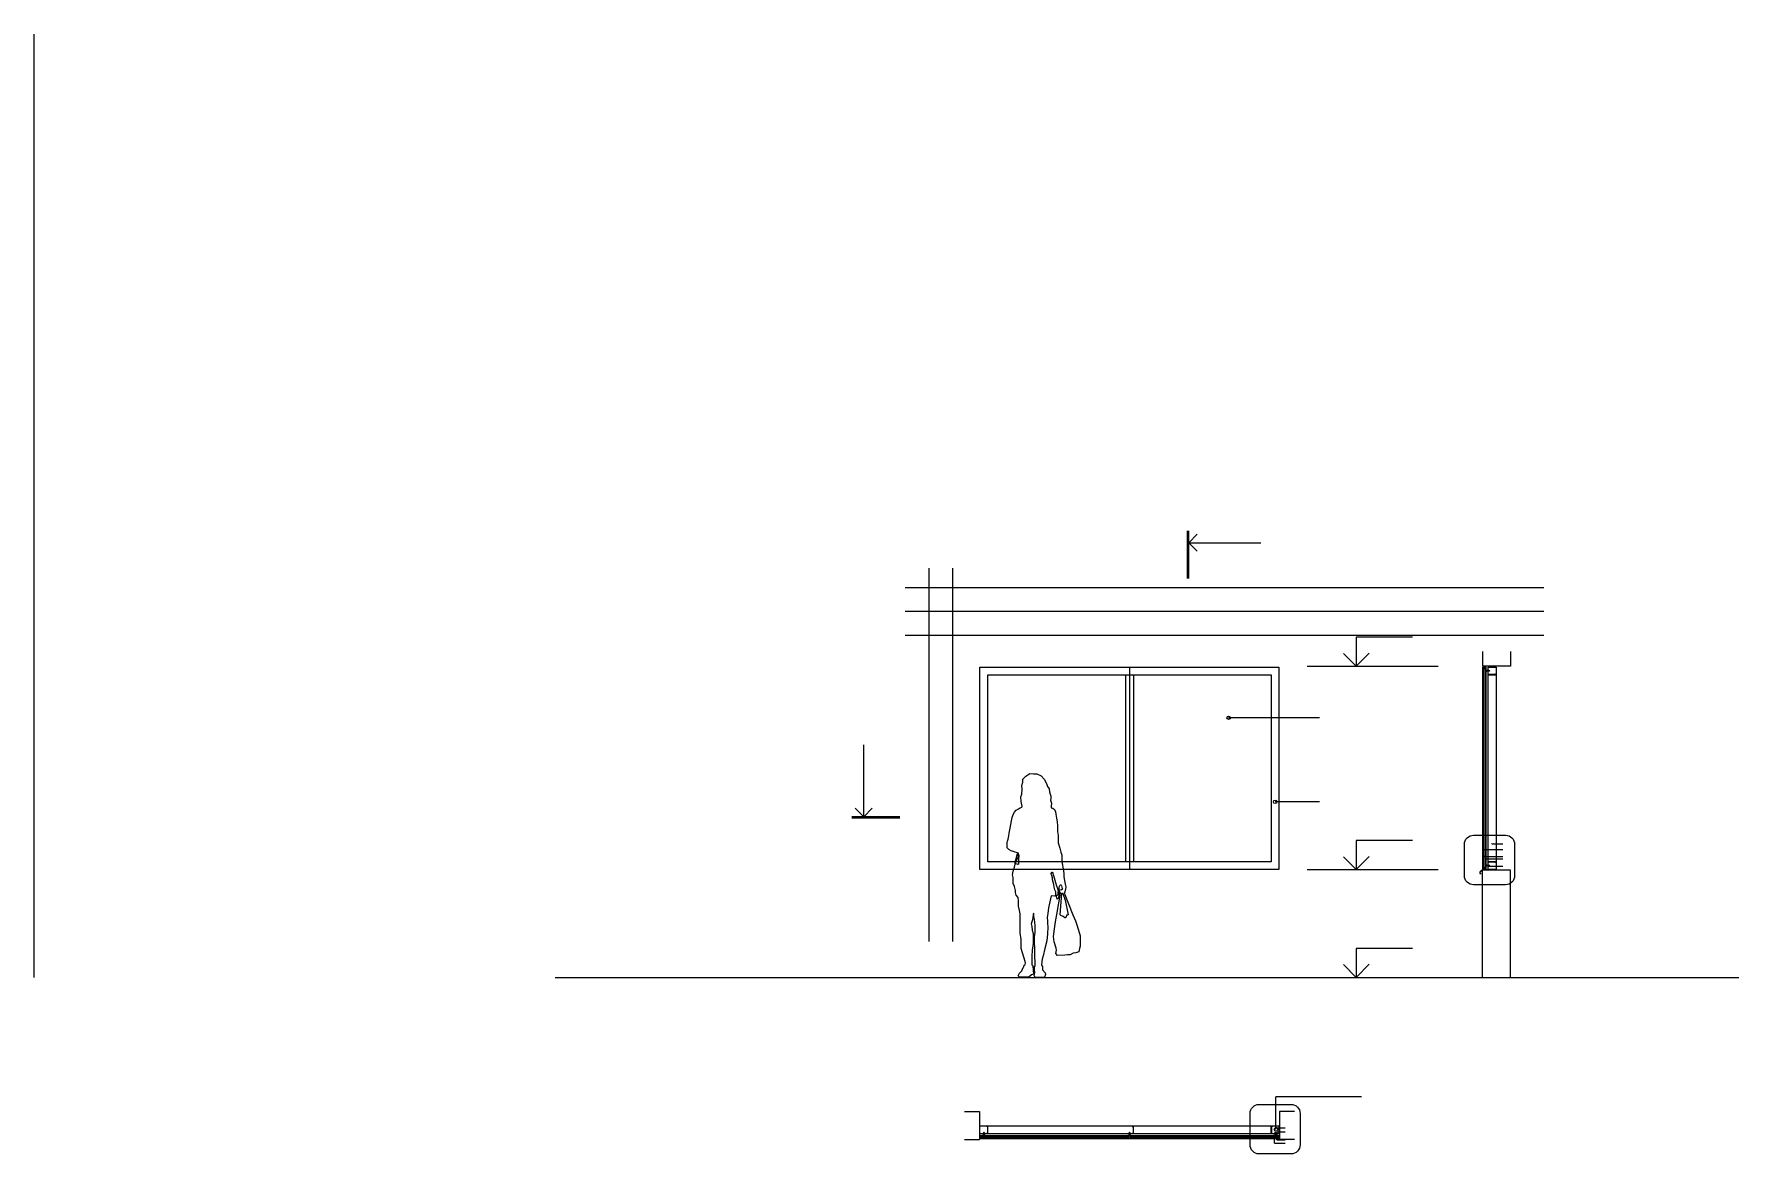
# Model space of a CAD drawing. Header units: metres. Extents: x 83.2 to 97.4, y -25.9 to -16.5.
import ezdxf

# ---------------------------------------------------------------- set-up
doc = ezdxf.new("R2010")
doc.units = ezdxf.units.M
for name, color, linetype in [('0-cortes', 7, 'Continuous'), ('0-COTAS REF', 7, 'Continuous'), ('0-TEXTO', 7, 'Continuous'), ('0-TEXTO DETALLE', 7, 'Continuous'), ('0-VENTANAS', 7, 'Continuous')]:
    doc.layers.add(name, color=color, linetype=linetype)

msp = doc.modelspace()

# ---------------------------------------------------------------- linework, layer by layer
msp.add_line((83.224, -24.421), (83.224, -16.548))
at = {"color": 4}
for p, q in [((95.308, -21.701), (95.308, -21.825)), ((95.543, -21.701), (95.543, -21.825)), ((95.543, -21.825), (95.308, -21.825)), ((95.543, -23.526), (95.308, -23.526)), ((95.308, -24.421), (95.308, -23.526)), ((95.543, -24.421), (95.543, -23.526)), ((87.573, -24.421), (97.449, -24.421)), ((90.986, -25.54), (91.111, -25.54)), ((91.111, -25.54), (91.111, -25.774)), ((93.616, -25.54), (93.616, -25.774)), ((93.741, -25.54), (93.616, -25.54)), ((90.986, -25.774), (91.111, -25.774)), ((93.741, -25.774), (93.616, -25.774))]:
    msp.add_line(p, q, dxfattribs=at)
at = {"color": 8}
for p, q in [((93.846, -21.824), (94.939, -21.824)), ((95.322, -21.838), (95.321, -21.838)), ((95.321, -21.843), (95.333, -21.843)), ((95.332, -21.838), (95.333, -21.838)), ((95.339, -21.842), (95.341, -21.842)), ((95.339, -21.883), (95.341, -21.883)), ((95.346, -21.855), (95.346, -21.855)), ((95.346, -21.871), (95.346, -21.871)), ((95.339, -23.468), (95.341, -23.468)), ((93.846, -23.521), (94.939, -23.521)), ((95.321, -23.508), (95.333, -23.508)), ((95.322, -23.513), (95.321, -23.513)), ((95.332, -23.513), (95.333, -23.513)), ((95.339, -23.509), (95.341, -23.509)), ((95.346, -23.48), (95.346, -23.48)), ((95.346, -23.496), (95.346, -23.496)), ((91.128, -25.743), (91.128, -25.742)), ((91.141, -25.737), (91.141, -25.736)), ((91.157, -25.737), (91.157, -25.736)), ((91.169, -25.743), (91.169, -25.742)), ((92.343, -25.743), (92.343, -25.742)), ((92.345, -25.742), (92.345, -25.743)), ((92.356, -25.737), (92.356, -25.736)), ((92.372, -25.737), (92.372, -25.736)), ((92.382, -25.742), (92.382, -25.743)), ((92.384, -25.743), (92.384, -25.742)), ((93.571, -25.737), (93.571, -25.736)), ((93.587, -25.737), (93.587, -25.736)), ((91.124, -25.75), (91.124, -25.749)), ((91.124, -25.76), (91.124, -25.761)), ((91.129, -25.761), (91.129, -25.749)), ((92.345, -25.761), (92.345, -25.749)), ((92.35, -25.75), (92.35, -25.749)), ((92.35, -25.76), (92.35, -25.761)), ((92.378, -25.75), (92.378, -25.749)), ((92.378, -25.76), (92.378, -25.761)), ((92.383, -25.749), (92.383, -25.761)), ((93.599, -25.761), (93.599, -25.749)), ((93.604, -25.75), (93.604, -25.749)), ((93.604, -25.76), (93.604, -25.761))]:
    msp.add_line(p, q, dxfattribs=at)
at = {"color": 11}
for p, q in [((95.313, -23.52), (95.313, -21.831)), ((95.313, -21.831), (95.314, -21.831)), ((95.317, -21.831), (95.314, -21.831)), ((95.317, -23.52), (95.317, -21.831)), ((95.317, -21.831), (95.317, -21.831)), ((95.317, -21.831), (95.318, -21.831)), ((95.321, -21.831), (95.318, -21.831)), ((95.321, -23.52), (95.321, -21.831)), ((95.321, -21.831), (95.321, -21.831)), ((95.321, -21.831), (95.321, -21.831)), ((95.321, -21.831), (95.321, -21.831)), ((95.333, -23.52), (95.333, -21.831)), ((95.333, -21.831), (95.334, -21.831)), ((95.333, -21.831), (95.334, -21.831)), ((95.333, -21.831), (95.334, -21.831)), ((95.336, -21.831), (95.334, -21.831)), ((95.336, -23.52), (95.336, -21.831)), ((95.336, -21.831), (95.336, -21.831)), ((95.336, -21.831), (95.337, -21.831)), ((95.339, -21.831), (95.337, -21.831)), ((95.339, -23.52), (95.339, -21.831)), ((95.339, -21.831), (95.339, -21.831)), ((95.308, -23.523), (95.287, -23.544)), ((95.287, -23.544), (95.287, -23.554)), ((95.287, -23.554), (95.297, -23.554)), ((95.308, -23.524), (95.288, -23.545)), ((95.288, -23.545), (95.288, -23.553)), ((95.288, -23.553), (95.297, -23.553)), ((95.297, -23.554), (95.297, -23.553)), ((95.389, -23.523), (95.308, -23.523)), ((95.389, -23.524), (95.308, -23.524)), ((95.313, -23.52), (95.314, -23.521)), ((95.317, -23.521), (95.314, -23.521)), ((95.317, -23.52), (95.317, -23.521)), ((95.317, -23.52), (95.318, -23.521)), ((95.321, -23.521), (95.318, -23.521)), ((95.321, -23.52), (95.321, -23.521)), ((95.321, -23.52), (95.321, -23.521)), ((95.321, -23.52), (95.321, -23.521)), ((95.333, -23.52), (95.334, -23.521)), ((95.333, -23.52), (95.334, -23.521)), ((95.333, -23.52), (95.334, -23.521)), ((95.336, -23.521), (95.334, -23.521)), ((95.336, -23.52), (95.336, -23.521)), ((95.336, -23.52), (95.337, -23.521)), ((95.339, -23.521), (95.337, -23.521)), ((95.339, -23.52), (95.339, -23.521)), ((95.389, -23.523), (95.389, -23.524)), ((91.117, -25.743), (91.116, -25.744)), ((91.116, -25.744), (91.116, -25.746)), ((91.117, -25.746), (91.116, -25.747)), ((91.117, -25.746), (91.116, -25.746)), ((91.116, -25.747), (91.116, -25.749)), ((92.357, -25.743), (91.117, -25.743)), ((92.357, -25.746), (91.117, -25.746)), ((92.357, -25.743), (92.357, -25.744)), ((92.357, -25.744), (92.357, -25.746)), ((92.357, -25.746), (92.357, -25.747)), ((92.357, -25.746), (92.357, -25.746)), ((92.357, -25.747), (92.357, -25.749)), ((92.371, -25.743), (92.37, -25.744)), ((92.37, -25.744), (92.37, -25.746)), ((92.371, -25.746), (92.37, -25.747)), ((92.371, -25.746), (92.37, -25.746)), ((92.37, -25.747), (92.37, -25.749)), ((93.611, -25.743), (92.371, -25.743)), ((93.611, -25.746), (92.371, -25.746)), ((93.611, -25.743), (93.611, -25.744)), ((93.611, -25.744), (93.611, -25.746)), ((93.611, -25.746), (93.611, -25.747)), ((93.611, -25.746), (93.611, -25.746)), ((93.611, -25.747), (93.611, -25.749)), ((91.117, -25.749), (91.116, -25.749)), ((91.117, -25.749), (91.116, -25.749)), ((91.117, -25.749), (91.116, -25.749)), ((91.117, -25.761), (91.116, -25.762)), ((91.117, -25.761), (91.116, -25.762)), ((91.117, -25.761), (91.116, -25.762)), ((91.116, -25.762), (91.116, -25.765)), ((91.117, -25.765), (91.116, -25.766)), ((91.117, -25.765), (91.116, -25.765)), ((91.116, -25.766), (91.116, -25.769)), ((91.117, -25.769), (91.116, -25.769)), ((92.357, -25.749), (91.117, -25.749)), ((92.357, -25.761), (91.117, -25.761)), ((92.357, -25.765), (91.117, -25.765)), ((92.357, -25.769), (91.117, -25.769)), ((92.357, -25.749), (92.357, -25.749)), ((92.357, -25.749), (92.357, -25.749)), ((92.357, -25.749), (92.357, -25.749)), ((92.357, -25.761), (92.357, -25.762)), ((92.357, -25.762), (92.357, -25.765)), ((92.357, -25.765), (92.357, -25.766)), ((92.357, -25.765), (92.357, -25.765)), ((92.357, -25.766), (92.357, -25.769)), ((92.357, -25.769), (92.357, -25.769)), ((92.371, -25.749), (92.37, -25.749)), ((92.371, -25.749), (92.37, -25.749)), ((92.371, -25.761), (92.37, -25.762)), ((92.371, -25.761), (92.37, -25.762)), ((92.37, -25.762), (92.37, -25.765)), ((92.371, -25.765), (92.37, -25.766)), ((92.371, -25.765), (92.37, -25.765)), ((92.37, -25.766), (92.37, -25.769)), ((92.371, -25.769), (92.37, -25.769)), ((93.611, -25.749), (92.371, -25.749)), ((93.611, -25.761), (92.371, -25.761)), ((93.611, -25.765), (92.371, -25.765)), ((93.611, -25.769), (92.371, -25.769)), ((93.611, -25.749), (93.611, -25.749)), ((93.611, -25.749), (93.611, -25.749)), ((93.611, -25.749), (93.611, -25.749)), ((93.611, -25.761), (93.611, -25.762)), ((93.611, -25.761), (93.611, -25.762)), ((93.611, -25.761), (93.611, -25.762)), ((93.611, -25.762), (93.611, -25.765)), ((93.611, -25.765), (93.611, -25.766)), ((93.611, -25.765), (93.611, -25.765)), ((93.611, -25.766), (93.611, -25.769)), ((93.611, -25.769), (93.611, -25.769))]:
    msp.add_line(p, q, dxfattribs=at)
at = {"color": 8, "linetype": 'CONTINUOUS', "ltscale": 100}
for p, q in [((95.317, -23.521), (95.317, -21.831)), ((92.357, -25.766), (91.116, -25.766)), ((93.611, -25.766), (92.37, -25.766))]:
    msp.add_line(p, q, dxfattribs=at)
at = {"color": 251}
for p, q in [((95.344, -21.863), (95.343, -21.863)), ((95.344, -21.863), (95.343, -21.863)), ((95.346, -21.861), (95.344, -21.858)), ((95.344, -21.863), (95.344, -21.863)), ((95.346, -21.865), (95.344, -21.868)), ((95.346, -21.861), (95.346, -21.865)), ((95.366, -21.861), (95.346, -21.861)), ((95.366, -21.865), (95.346, -21.865)), ((95.349, -21.86), (95.347, -21.865)), ((95.351, -21.86), (95.349, -21.865)), ((95.353, -21.86), (95.351, -21.865)), ((95.355, -21.86), (95.353, -21.865)), ((95.357, -21.86), (95.355, -21.865)), ((95.359, -21.86), (95.357, -21.865)), ((95.361, -21.86), (95.359, -21.865)), ((95.363, -21.86), (95.361, -21.865)), ((95.365, -21.86), (95.363, -21.865)), ((95.371, -21.863), (95.366, -21.861)), ((95.371, -21.863), (95.366, -21.865)), ((95.346, -23.486), (95.344, -23.483)), ((95.344, -23.489), (95.344, -23.488)), ((95.344, -23.488), (95.344, -23.488)), ((95.344, -23.489), (95.344, -23.489)), ((95.346, -23.49), (95.344, -23.493)), ((95.346, -23.49), (95.346, -23.486)), ((95.367, -23.486), (95.346, -23.486)), ((95.367, -23.49), (95.346, -23.49)), ((95.35, -23.491), (95.347, -23.486)), ((95.352, -23.491), (95.349, -23.486)), ((95.354, -23.491), (95.351, -23.486)), ((95.356, -23.491), (95.353, -23.486)), ((95.358, -23.491), (95.355, -23.486)), ((95.36, -23.491), (95.357, -23.486)), ((95.362, -23.491), (95.359, -23.486)), ((95.364, -23.491), (95.361, -23.486)), ((95.366, -23.491), (95.363, -23.486)), ((95.371, -23.488), (95.367, -23.486)), ((95.371, -23.488), (95.367, -23.49)), ((91.147, -25.737), (91.144, -25.739)), ((91.146, -25.717), (91.151, -25.72)), ((91.146, -25.719), (91.151, -25.722)), ((91.146, -25.721), (91.151, -25.724)), ((91.146, -25.723), (91.151, -25.726)), ((91.146, -25.725), (91.151, -25.728)), ((91.146, -25.727), (91.151, -25.73)), ((91.146, -25.729), (91.151, -25.732)), ((91.146, -25.731), (91.151, -25.734)), ((91.146, -25.733), (91.151, -25.736)), ((91.149, -25.712), (91.147, -25.716)), ((91.147, -25.716), (91.147, -25.737)), ((91.147, -25.737), (91.151, -25.737)), ((91.148, -25.739), (91.149, -25.739)), ((91.148, -25.739), (91.148, -25.739)), ((91.149, -25.712), (91.151, -25.716)), ((91.149, -25.739), (91.149, -25.739)), ((91.151, -25.716), (91.151, -25.737)), ((91.151, -25.737), (91.154, -25.739)), ((92.362, -25.737), (92.359, -25.739)), ((92.361, -25.717), (92.366, -25.72)), ((92.361, -25.719), (92.366, -25.722)), ((92.361, -25.721), (92.366, -25.724)), ((92.361, -25.723), (92.366, -25.726)), ((92.361, -25.725), (92.366, -25.728)), ((92.361, -25.727), (92.366, -25.73)), ((92.361, -25.729), (92.366, -25.732)), ((92.361, -25.731), (92.366, -25.734)), ((92.361, -25.733), (92.366, -25.736)), ((92.364, -25.712), (92.362, -25.716)), ((92.362, -25.716), (92.362, -25.737)), ((92.362, -25.737), (92.366, -25.737)), ((92.363, -25.739), (92.364, -25.739)), ((92.363, -25.739), (92.363, -25.739)), ((92.364, -25.712), (92.366, -25.716)), ((92.364, -25.739), (92.364, -25.739)), ((92.366, -25.716), (92.366, -25.737)), ((92.366, -25.737), (92.369, -25.739)), ((93.577, -25.737), (93.574, -25.739)), ((93.581, -25.717), (93.576, -25.72)), ((93.581, -25.719), (93.576, -25.722)), ((93.581, -25.721), (93.576, -25.724)), ((93.581, -25.723), (93.576, -25.726)), ((93.581, -25.725), (93.576, -25.728)), ((93.581, -25.727), (93.576, -25.73)), ((93.581, -25.729), (93.576, -25.732)), ((93.581, -25.731), (93.576, -25.734)), ((93.581, -25.733), (93.576, -25.736)), ((93.579, -25.712), (93.577, -25.716)), ((93.577, -25.716), (93.577, -25.737)), ((93.581, -25.737), (93.577, -25.737)), ((93.579, -25.739), (93.578, -25.739)), ((93.578, -25.739), (93.578, -25.739)), ((93.579, -25.712), (93.581, -25.716)), ((93.579, -25.739), (93.579, -25.739)), ((93.581, -25.716), (93.581, -25.737)), ((93.581, -25.737), (93.584, -25.739))]:
    msp.add_line(p, q, dxfattribs=at)
at = {"color": 8}
for points in [[(94.726, -21.582), (94.255, -21.582), (94.255, -21.824), (94.149, -21.717), (94.255, -21.824), (94.365, -21.714)], [(94.726, -23.279), (94.255, -23.279), (94.255, -23.521), (94.149, -23.415), (94.255, -23.521), (94.365, -23.411)], [(94.726, -24.179), (94.255, -24.179), (94.255, -24.421), (94.149, -24.315), (94.255, -24.421), (94.365, -24.311)]]:
    msp.add_lwpolyline(points, dxfattribs=at)
for points in [[(95.332, -21.843), (95.322, -21.843), (95.322, -21.838), (95.326, -21.835), (95.329, -21.835), (95.332, -21.838)], [(95.332, -21.843), (95.323, -21.843), (95.323, -21.838), (95.326, -21.836), (95.329, -21.836), (95.332, -21.838)], [(95.422, -21.831), (95.422, -23.521), (95.357, -23.521), (95.357, -21.831)], [(95.332, -23.508), (95.322, -23.508), (95.322, -23.513), (95.326, -23.516), (95.329, -23.516), (95.332, -23.513)], [(95.332, -23.508), (95.323, -23.508), (95.323, -23.513), (95.326, -23.515), (95.329, -23.515), (95.332, -23.513)], [(91.116, -25.661), (93.611, -25.661), (93.611, -25.726), (91.116, -25.726)], [(91.129, -25.75), (91.129, -25.76), (91.124, -25.76), (91.121, -25.757), (91.121, -25.754), (91.124, -25.75)], [(91.128, -25.751), (91.128, -25.76), (91.124, -25.76), (91.121, -25.756), (91.121, -25.754), (91.124, -25.751)], [(92.345, -25.75), (92.345, -25.76), (92.35, -25.76), (92.353, -25.757), (92.353, -25.754), (92.35, -25.75)], [(92.345, -25.751), (92.345, -25.76), (92.349, -25.76), (92.352, -25.756), (92.352, -25.754), (92.349, -25.751)], [(92.383, -25.75), (92.383, -25.76), (92.378, -25.76), (92.375, -25.757), (92.375, -25.754), (92.378, -25.75)], [(92.383, -25.751), (92.383, -25.76), (92.378, -25.76), (92.376, -25.756), (92.376, -25.754), (92.378, -25.751)], [(93.599, -25.75), (93.599, -25.76), (93.604, -25.76), (93.607, -25.757), (93.607, -25.754), (93.604, -25.75)], [(93.599, -25.751), (93.599, -25.76), (93.603, -25.76), (93.606, -25.756), (93.606, -25.754), (93.603, -25.751)]]:
    msp.add_lwpolyline(points, close=True, dxfattribs=at)
at = {"color": 11}
for points in [[(95.419, -21.895, 0.364214), (95.419, -21.894), (95.417, -21.894), (95.415, -21.894), (95.415, -21.891), (95.416, -21.891, 0.414214), (95.416, -21.89, 0.414214), (95.416, -21.89), (95.413, -21.89), (95.413, -21.894), (95.363, -21.894), (95.363, -21.888, 0.825285), (95.362, -21.887), (95.36, -21.891, 0.530986), (95.36, -21.891), (95.361, -21.891), (95.361, -21.894), (95.357, -21.894), (95.357, -21.895), (95.419, -21.895, 0.414214), (95.419, -21.895)], [(95.419, -23.456, -0.364214), (95.419, -23.457), (95.416, -23.457), (95.414, -23.457), (95.414, -23.46), (95.415, -23.46, -0.414214), (95.416, -23.46, -0.414214), (95.415, -23.461), (95.413, -23.461), (95.413, -23.457), (95.362, -23.457), (95.362, -23.463, -0.825285), (95.361, -23.463), (95.36, -23.46, -0.530986), (95.36, -23.46), (95.361, -23.46), (95.361, -23.457), (95.357, -23.457), (95.357, -23.456), (95.419, -23.456, -0.414214), (95.419, -23.456)], [(91.18, -25.663, 0.364214), (91.18, -25.663), (91.179, -25.666), (91.179, -25.668), (91.177, -25.668), (91.177, -25.667, 0.414214), (91.176, -25.666, 0.414214), (91.175, -25.667), (91.175, -25.669), (91.179, -25.669), (91.179, -25.72), (91.173, -25.72, 0.825285), (91.173, -25.721), (91.176, -25.722, 0.530986), (91.177, -25.722), (91.177, -25.721), (91.179, -25.721), (91.179, -25.725), (91.181, -25.725), (91.181, -25.663, 0.414214), (91.18, -25.663)], [(92.395, -25.663, 0.364214), (92.395, -25.663), (92.394, -25.666), (92.394, -25.668), (92.392, -25.668), (92.392, -25.667, 0.414214), (92.391, -25.666, 0.414214), (92.39, -25.667), (92.39, -25.669), (92.394, -25.669), (92.394, -25.72), (92.388, -25.72, 0.825285), (92.388, -25.721), (92.391, -25.722, 0.530986), (92.392, -25.722), (92.392, -25.721), (92.394, -25.721), (92.394, -25.725), (92.396, -25.725), (92.396, -25.663, 0.414214), (92.395, -25.663)], [(93.547, -25.663, -0.364214), (93.547, -25.663), (93.548, -25.666), (93.548, -25.668), (93.55, -25.668), (93.55, -25.667, -0.414214), (93.551, -25.666, -0.414214), (93.552, -25.667), (93.552, -25.669), (93.548, -25.669), (93.548, -25.72), (93.554, -25.72, -0.825285), (93.554, -25.721), (93.551, -25.722, -0.530986), (93.55, -25.722), (93.55, -25.721), (93.548, -25.721), (93.548, -25.725), (93.546, -25.725), (93.546, -25.663, -0.414214), (93.547, -25.663)]]:
    msp.add_lwpolyline(points, format="xyb", close=True, dxfattribs=at)
at = {"color": 8}
for centre, radius, start, end in [((95.327, -21.819), 0.0134, 240.9259, 299.0741), ((95.327, -23.532), 0.0134, 60.9259, 119.0741), ((91.104, -25.755), 0.0134, 330.9259, 29.0741), ((92.369, -25.755), 0.0134, 150.9259, 209.0741), ((92.364, -25.783), 0.0155, 62.9454, 117.0546), ((92.359, -25.755), 0.0134, 330.9259, 29.0741), ((93.623, -25.755), 0.0134, 150.9259, 209.0741)]:
    msp.add_arc(centre, radius, start, end, dxfattribs=at)
at = {"color": 251, "extrusion": (0, 0, -1)}
for centre, start, end in [((-95.367, -21.863), 0.8379, 12.3123), ((-95.367, -21.863), -12.3123, -0.8379), ((-91.149, -25.716), -89.1621, -77.6877), ((-91.149, -25.716), -102.3123, -90.8379), ((-92.364, -25.716), -89.1621, -77.6877), ((-92.364, -25.716), -102.3123, -90.8379)]:
    msp.add_arc(centre, 0.0234, start, end, dxfattribs=at)
at = {"color": 251}
for centre, start, end in [((95.367, -23.488), 167.6877, 179.1621), ((95.367, -23.488), -179.1621, -167.6877), ((93.579, -25.716), -102.3123, -90.8379), ((93.579, -25.716), -89.1621, -77.6877)]:
    msp.add_arc(centre, 0.0234, start, end, dxfattribs=at)
at = {"layer": '0-cortes', "color": 251}
for points in [[(91.468, -22.996), (91.46, -22.953), (91.456, -22.914), (91.466, -22.891), (91.469, -22.851), (91.465, -22.82), (91.475, -22.792), (91.475, -22.766), (91.499, -22.741), (91.516, -22.732), (91.532, -22.72), (91.562, -22.721), (91.591, -22.723), (91.627, -22.74), (91.651, -22.767), (91.671, -22.802), (91.68, -22.827), (91.693, -22.847), (91.697, -22.872), (91.703, -22.892), (91.708, -22.905), (91.708, -22.927), (91.706, -22.941), (91.712, -22.966), (91.709, -22.993), (91.71, -23.005), (91.723, -23.009), (91.737, -23.019), (91.747, -23.039), (91.75, -23.06), (91.755, -23.092), (91.759, -23.122), (91.764, -23.156), (91.763, -23.204), (91.77, -23.238), (91.768, -23.277), (91.77, -23.298), (91.783, -23.343), (91.792, -23.377), (91.799, -23.401), (91.799, -23.431), (91.802, -23.47), (91.81, -23.516), (91.817, -23.554), (91.817, -23.581), (91.822, -23.612), (91.827, -23.644), (91.833, -23.666), (91.831, -23.689), (91.824, -23.706), (91.818, -23.715), (91.892, -23.9), (91.913, -23.949), (91.923, -23.975), (91.938, -24.026), (91.951, -24.074), (91.953, -24.119), (91.951, -24.161), (91.947, -24.181), (91.942, -24.207), (91.915, -24.216), (91.893, -24.22), (91.868, -24.232), (91.846, -24.232), (91.825, -24.236), (91.763, -24.238), (91.748, -24.221), (91.754, -24.195), (91.751, -24.176), (91.736, -24.124), (91.729, -24.081), (91.737, -24.015), (91.746, -23.957), (91.757, -23.897), (91.787, -23.718), (91.779, -23.704), (91.77, -23.695), (91.767, -23.712), (91.766, -23.729), (91.762, -23.738), (91.75, -23.738), (91.741, -23.742), (91.711, -23.741), (91.7, -23.79), (91.689, -23.842), (91.682, -23.887), (91.678, -23.922), (91.679, -23.951), (91.679, -23.97), (91.683, -24.002), (91.679, -24.058), (91.673, -24.115), (91.658, -24.181), (91.644, -24.241), (91.636, -24.269), (91.633, -24.288), (91.63, -24.32), (91.637, -24.331), (91.638, -24.359), (91.659, -24.384), (91.663, -24.396), (91.656, -24.42), (91.577, -24.421), (91.568, -24.405), (91.573, -24.383), (91.571, -24.359), (91.571, -24.333), (91.578, -24.326), (91.575, -24.217), (91.575, -24.165), (91.572, -24.139), (91.572, -24.079), (91.576, -24.048), (91.578, -24.015), (91.576, -23.986), (91.574, -23.964), (91.57, -23.934), (91.567, -23.914), (91.567, -23.892), (91.564, -23.885), (91.56, -23.897), (91.556, -23.923), (91.552, -23.949), (91.544, -23.975), (91.548, -23.996), (91.553, -24.027), (91.559, -24.055), (91.559, -24.082), (91.561, -24.115), (91.559, -24.135), (91.557, -24.157), (91.553, -24.193), (91.55, -24.244), (91.548, -24.316), (91.557, -24.326), (91.562, -24.393), (91.547, -24.4), (91.525, -24.42), (91.445, -24.42), (91.436, -24.409), (91.445, -24.387), (91.465, -24.367), (91.478, -24.34), (91.482, -24.333), (91.484, -24.318), (91.494, -24.314), (91.497, -24.302), (91.493, -24.288), (91.46, -24.181), (91.459, -24.106), (91.451, -24.048), (91.451, -23.993), (91.451, -23.932), (91.451, -23.891), (91.447, -23.862), (91.439, -23.826), (91.437, -23.783), (91.436, -23.754), (91.419, -23.736), (91.414, -23.714), (91.412, -23.696), (91.404, -23.663), (91.394, -23.638), (91.393, -23.587), (91.387, -23.566), (91.394, -23.534), (91.405, -23.501), (91.413, -23.464), (91.423, -23.441), (91.431, -23.421), (91.439, -23.414), (91.435, -23.403), (91.437, -23.385), (91.402, -23.374), (91.376, -23.365), (91.356, -23.354), (91.348, -23.346), (91.344, -23.339), (91.343, -23.326), (91.343, -23.31), (91.343, -23.296), (91.346, -23.283), (91.352, -23.267), (91.356, -23.239), (91.361, -23.218), (91.369, -23.176), (91.379, -23.115), (91.384, -23.088), (91.393, -23.061), (91.404, -23.041), (91.418, -23.026), (91.437, -23.014), (91.453, -23.006), (91.465, -23.001), (91.468, -22.996)], [(91.436, -23.479), (91.427, -23.476), (91.416, -23.474), (91.411, -23.47), (91.411, -23.467), (91.411, -23.458), (91.418, -23.432), (91.421, -23.419), (91.423, -23.409), (91.426, -23.396), (91.43, -23.386), (91.435, -23.386), (91.439, -23.393), (91.441, -23.407), (91.441, -23.415), (91.439, -23.422), (91.439, -23.433), (91.438, -23.448), (91.439, -23.467), (91.438, -23.476), (91.436, -23.479)], [(91.761, -23.769), (91.756, -23.746), (91.75, -23.729), (91.748, -23.707), (91.74, -23.691), (91.736, -23.667), (91.733, -23.646), (91.727, -23.626), (91.721, -23.606), (91.721, -23.591), (91.717, -23.572), (91.709, -23.561), (91.711, -23.553), (91.715, -23.547), (91.716, -23.542), (91.72, -23.543), (91.723, -23.551), (91.729, -23.57), (91.735, -23.589), (91.747, -23.628), (91.756, -23.656), (91.763, -23.68), (91.769, -23.7), (91.774, -23.717), (91.775, -23.729), (91.776, -23.739), (91.772, -23.75), (91.768, -23.759), (91.761, -23.769)], [(91.79, -23.693), (91.778, -23.69), (91.778, -23.67), (91.78, -23.661), (91.782, -23.655), (91.787, -23.648), (91.792, -23.648), (91.795, -23.652), (91.797, -23.658), (91.799, -23.667), (91.802, -23.678), (91.805, -23.681), (91.801, -23.688), (91.795, -23.691), (91.79, -23.693)], [(91.786, -23.898), (91.798, -23.719), (91.804, -23.719), (91.808, -23.721), (91.826, -23.777), (91.852, -23.899), (91.846, -23.901), (91.838, -23.903), (91.836, -23.913), (91.833, -23.921), (91.828, -23.924), (91.823, -23.923), (91.81, -23.913), (91.792, -23.905), (91.786, -23.898)]]:
    msp.add_lwpolyline(points, dxfattribs=at)
at = {"layer": '0-COTAS REF'}
for p, q in [((90.691, -24.123), (90.691, -21.006)), ((90.891, -24.123), (90.891, -21.006)), ((90.491, -21.166), (95.821, -21.166)), ((90.491, -21.366), (95.821, -21.366)), ((90.491, -21.566), (95.821, -21.566))]:
    msp.add_line(p, q, dxfattribs=at)
at = {"layer": '0-TEXTO', "color": 4}
for p, q in [((92.849, -21.093), (92.849, -20.693)), ((92.859, -21.093), (92.859, -20.693)), ((90.447, -23.081), (90.047, -23.081)), ((90.447, -23.091), (90.047, -23.091))]:
    msp.add_line(p, q, dxfattribs=at)
at = {"layer": '0-TEXTO', "color": 251}
for p, q in [((92.859, -20.793), (92.929, -20.722)), ((92.859, -20.793), (93.459, -20.793)), ((92.929, -20.863), (92.859, -20.793)), ((90.147, -23.081), (90.147, -22.481)), ((90.147, -23.081), (90.076, -23.01)), ((90.217, -23.01), (90.147, -23.081))]:
    msp.add_line(p, q, dxfattribs=at)
at = {"layer": '0-TEXTO', "color": 12}
for p, q in [((93.948, -22.254), (93.191, -22.254)), ((93.948, -22.956), (93.579, -22.956)), ((94.3, -25.419), (93.586, -25.419)), ((93.586, -25.691), (93.586, -25.419))]:
    msp.add_line(p, q, dxfattribs=at)
at = {"layer": '0-TEXTO', "linetype": 'CONTINUOUS', "ltscale": 5}
for points in [[(95.159, -23.573), (95.159, -23.31, -0.414214), (95.234, -23.235), (95.502, -23.235, -0.414214), (95.577, -23.31), (95.577, -23.573, -0.414214), (95.502, -23.648), (95.234, -23.648, -0.414214)], [(93.37, -25.819), (93.37, -25.556, -0.414214), (93.445, -25.481), (93.713, -25.481, -0.414214), (93.788, -25.556), (93.788, -25.819, -0.414214), (93.713, -25.894), (93.445, -25.894, -0.414214)]]:
    msp.add_lwpolyline(points, format="xyb", close=True, dxfattribs=at)
at = {"layer": '0-TEXTO'}
for centre in [(93.191, -22.254), (93.579, -22.956), (93.586, -25.691)]:
    msp.add_circle(centre, 0.0143, dxfattribs=at)
at = {"layer": '0-TEXTO DETALLE', "color": 12}
for p, q in [((95.387, -23.306), (95.479, -23.306)), ((95.317, -23.354), (95.479, -23.354)), ((95.327, -23.412), (95.479, -23.412)), ((95.336, -23.432), (95.479, -23.432)), ((95.36, -23.493), (95.479, -23.493)), ((93.592, -25.676), (93.662, -25.676)), ((93.592, -25.709), (93.662, -25.709)), ((93.592, -25.709), (93.592, -25.746)), ((93.573, -25.806), (93.573, -25.766)), ((93.573, -25.806), (93.662, -25.806)), ((93.592, -25.777), (93.592, -25.756)), ((93.592, -25.777), (93.662, -25.777))]:
    msp.add_line(p, q, dxfattribs=at)
at = {"layer": '0-TEXTO DETALLE'}
for centre in [(95.387, -23.306), (95.317, -23.354), (95.327, -23.412), (95.336, -23.432), (95.36, -23.493), (93.592, -25.676), (93.592, -25.746), (93.573, -25.766), (93.592, -25.756)]:
    msp.add_circle(centre, 0.000897, dxfattribs=at)
at = {"layer": '0-VENTANAS', "color": 8}
for p, q in [((92.331, -21.896), (92.331, -23.456)), ((92.364, -21.831), (92.364, -23.521)), ((92.396, -21.896), (92.396, -23.456))]:
    msp.add_line(p, q, dxfattribs=at)
for points in [[(91.116, -21.831), (93.611, -21.831), (93.611, -23.521), (91.116, -23.521)], [(91.181, -21.896), (93.546, -21.896), (93.546, -23.456), (91.181, -23.456)]]:
    msp.add_lwpolyline(points, close=True, dxfattribs=at)

doc.saveas('drawing.dxf')
